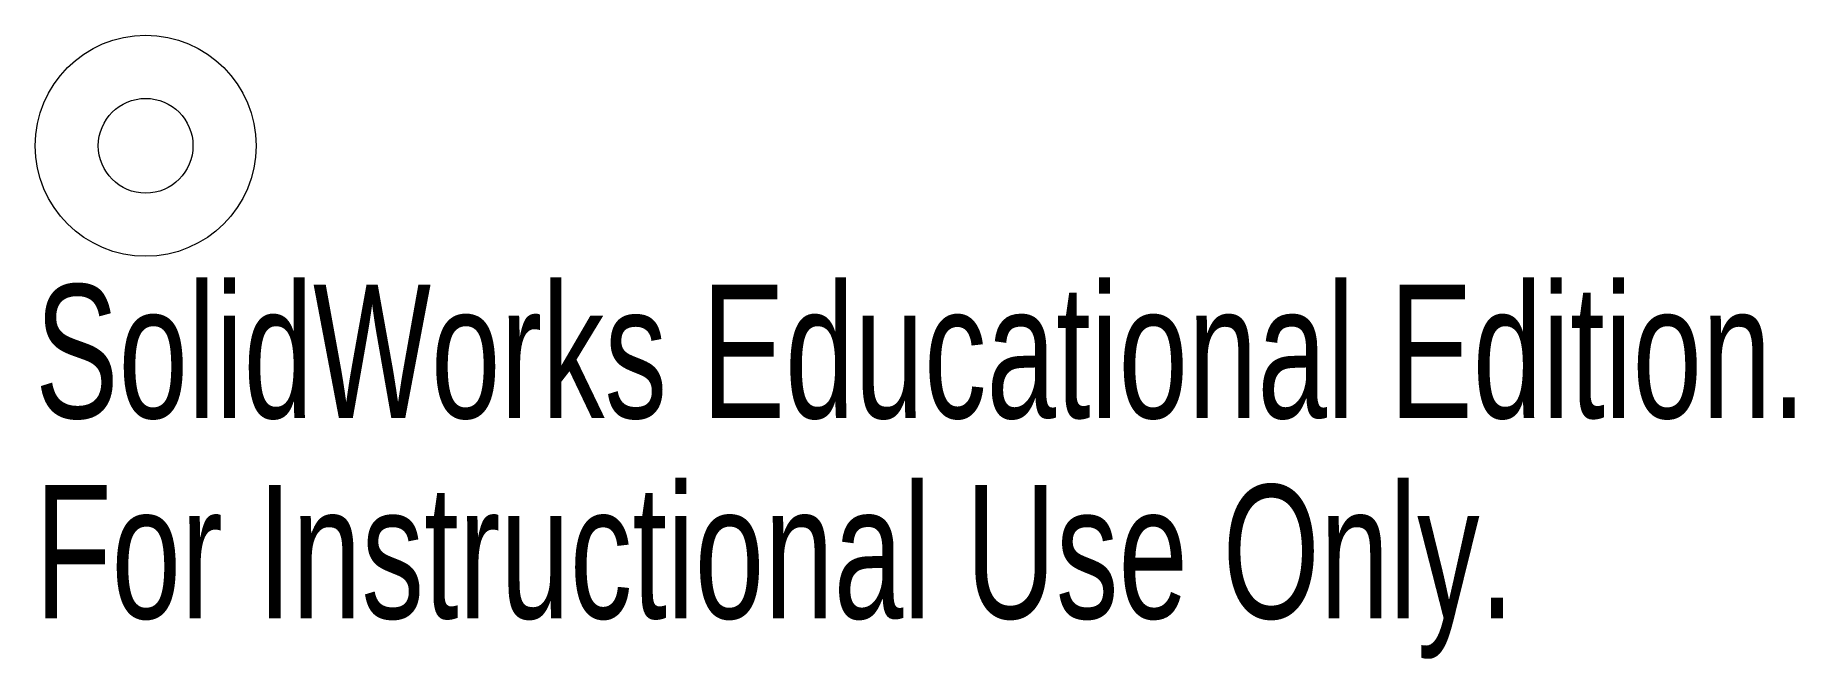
# Model space of a CAD drawing. Header units: millimetres. Extents: x -4 to 59.7, y -18.6 to 4.
import ezdxf

# ---------------------------------------------------------------- set-up
doc = ezdxf.new("R2010")
doc.units = ezdxf.units.MM
doc.styles.add('SLDTEXTSTYLE0', font='TXT', dxfattribs={"width": 0.7})

msp = doc.modelspace()

# ---------------------------------------------------------------- linework, layer by layer
at = {"color": 7, "linetype": 'Continuous', "lineweight": 15}
for radius in [4, 1.714]:
    msp.add_circle((0, 0), radius, dxfattribs=at)

# ---------------------------------------------------------------- texts
at = {"color": 7, "linetype": 'Continuous', "char_height": 4.83362, "attachment_point": 1, "style": 'SLDTEXTSTYLE0'}
for s, insert in [('SolidWorks Educational Edition.', (-4, -5.02)), ('For Instructional Use Only.', (-4, -12.27))]:
    msp.add_mtext(s, dxfattribs=dict(at, insert=insert))

doc.saveas('drawing.dxf')
